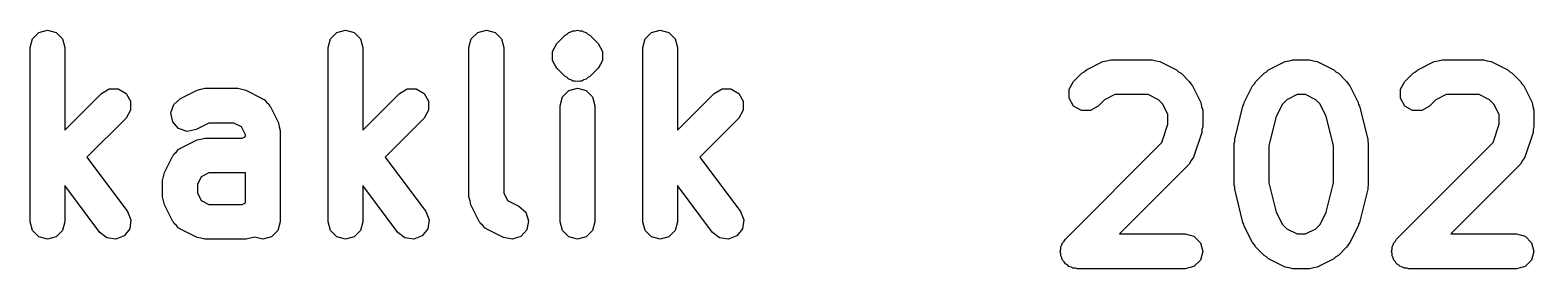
# Model space of a CAD drawing. Extents: x 0.24 to 2.53, y 0.26 to 1.7.
# Drawn here: x 1.5 to 2.011, y 0.257 to 0.338 of the extents above; entities that cross this region are included whole.
import ezdxf

# ---------------------------------------------------------------- set-up
doc = ezdxf.new("R2010")
doc.units = 0
doc.header["$MEASUREMENT"] = 0
doc.layers.add('BLACK', color=7, linetype='CONTINUOUS')

msp = doc.modelspace()

# ---------------------------------------------------------------- linework, layer by layer
at = {"layer": 'BLACK', "linetype": 'CONTINUOUS'}
for p, q in [((1.50099, 0.335302), (1.50316, 0.337464)), ((1.50316, 0.337464), (1.50611, 0.338255)), ((1.50611, 0.338255), (1.50906, 0.337464)), ((1.50906, 0.337464), (1.51122, 0.335302)), ((1.60223, 0.335302), (1.60439, 0.337464)), ((1.60439, 0.337464), (1.60735, 0.338255)), ((1.60735, 0.338255), (1.6103, 0.337464)), ((1.6103, 0.337464), (1.61246, 0.335302)), ((1.65004, 0.335302), (1.6522, 0.337464)), ((1.6522, 0.337464), (1.65515, 0.338255)), ((1.65515, 0.338255), (1.6581, 0.337464)), ((1.6581, 0.337464), (1.66027, 0.335302)), ((1.68258, 0.336914), (1.68313, 0.337464)), ((1.68313, 0.337464), (1.68388, 0.337665)), ((1.68388, 0.337665), (1.68456, 0.338054)), ((1.68456, 0.338054), (1.68533, 0.338054)), ((1.68533, 0.338054), (1.68609, 0.338255)), ((1.68609, 0.338255), (1.68684, 0.338054)), ((1.68684, 0.338054), (1.68761, 0.338054)), ((1.68761, 0.338054), (1.68761, 0.338054)), ((1.68761, 0.338054), (1.68829, 0.337665)), ((1.68829, 0.337665), (1.68904, 0.337464)), ((1.68904, 0.337464), (1.68959, 0.336914)), ((1.70909, 0.335302), (1.71125, 0.337464)), ((1.71125, 0.337464), (1.71421, 0.338255)), ((1.71421, 0.338255), (1.71716, 0.337464)), ((1.71716, 0.337464), (1.71932, 0.335302)), ((1.5002, 0.332349), (1.50099, 0.335302)), ((1.5002, 0.273294), (1.5002, 0.332349)), ((1.51122, 0.335302), (1.51201, 0.332349)), ((1.51201, 0.332349), (1.51201, 0.304424)), ((1.60144, 0.332349), (1.60223, 0.335302)), ((1.60144, 0.273294), (1.60144, 0.332349)), ((1.61246, 0.335302), (1.61325, 0.332349)), ((1.61325, 0.332349), (1.61325, 0.304424)), ((1.64925, 0.332349), (1.65004, 0.335302)), ((1.64925, 0.281731), (1.64925, 0.332349)), ((1.66027, 0.335302), (1.66106, 0.332349)), ((1.66106, 0.332349), (1.66106, 0.283125)), ((1.67757, 0.331066), (1.6791, 0.333713)), ((1.6791, 0.333713), (1.68191, 0.336525)), ((1.68191, 0.336525), (1.68258, 0.336914)), ((1.68191, 0.336525), (1.68191, 0.336525)), ((1.68191, 0.336525), (1.68191, 0.336525)), ((1.68959, 0.336914), (1.69026, 0.336525)), ((1.69026, 0.336525), (1.69026, 0.336525)), ((1.69026, 0.336525), (1.69307, 0.333713)), ((1.69307, 0.333713), (1.6946, 0.331066)), ((1.7083, 0.332349), (1.70909, 0.335302)), ((1.7083, 0.273294), (1.7083, 0.332349)), ((1.71932, 0.335302), (1.72011, 0.332349)), ((1.72011, 0.332349), (1.72011, 0.304424)), ((1.67757, 0.328009), (1.67757, 0.331066)), ((1.67757, 0.331066), (1.67757, 0.331066)), ((1.67831, 0.326725), (1.67757, 0.328009)), ((1.6946, 0.328009), (1.69386, 0.326725)), ((1.6946, 0.331066), (1.6946, 0.331066)), ((1.6946, 0.331066), (1.6946, 0.328009)), ((1.85893, 0.324819), (1.86456, 0.327631)), ((1.86456, 0.327631), (1.86589, 0.327904)), ((1.86589, 0.327904), (1.8672, 0.328255)), ((1.8672, 0.328255), (1.88126, 0.328255)), ((1.88126, 0.328255), (1.88257, 0.327904)), ((1.88257, 0.327904), (1.8839, 0.327631)), ((1.8839, 0.327631), (1.88953, 0.324819)), ((1.9208, 0.324819), (1.92643, 0.327631)), ((1.92643, 0.327631), (1.92776, 0.327904)), ((1.92776, 0.327904), (1.92907, 0.328255)), ((1.92907, 0.328255), (1.93469, 0.328255)), ((1.93469, 0.328255), (1.936, 0.327904)), ((1.936, 0.327904), (1.93733, 0.327631)), ((1.93733, 0.327631), (1.94296, 0.324819)), ((1.97142, 0.324819), (1.97704, 0.327631)), ((1.97704, 0.327631), (1.97837, 0.327904)), ((1.97837, 0.327904), (1.97969, 0.328255)), ((1.97969, 0.328255), (1.99375, 0.328255)), ((1.99375, 0.328255), (1.99506, 0.327904)), ((1.99506, 0.327904), (1.99639, 0.327631)), ((1.99639, 0.327631), (2.00201, 0.324819)), ((1.6791, 0.325361), (1.67831, 0.326725)), ((1.68191, 0.322549), (1.6791, 0.325361)), ((1.68258, 0.32216), (1.68191, 0.322549)), ((1.68191, 0.322549), (1.68191, 0.322549)), ((1.68313, 0.321611), (1.68258, 0.32216)), ((1.68959, 0.32216), (1.68904, 0.321611)), ((1.69026, 0.322549), (1.68959, 0.32216)), ((1.69307, 0.325361), (1.69026, 0.322549)), ((1.69386, 0.326725), (1.69307, 0.325361)), ((1.69307, 0.325361), (1.69307, 0.325361)), ((1.85459, 0.320901), (1.8574, 0.323713)), ((1.8574, 0.323713), (1.85822, 0.324188)), ((1.85822, 0.324188), (1.85893, 0.324819)), ((1.88953, 0.324819), (1.89024, 0.324188)), ((1.89024, 0.324188), (1.89106, 0.323713)), ((1.89106, 0.323713), (1.89387, 0.320901)), ((1.91645, 0.320901), (1.91927, 0.323713)), ((1.91927, 0.323713), (1.92009, 0.324188)), ((1.92009, 0.324188), (1.9208, 0.324819)), ((1.94296, 0.324819), (1.94367, 0.324188)), ((1.94367, 0.324188), (1.94449, 0.323713)), ((1.94449, 0.323713), (1.9473, 0.320901)), ((1.96707, 0.320901), (1.96988, 0.323713)), ((1.96988, 0.323713), (1.97071, 0.324188)), ((1.97071, 0.324188), (1.97142, 0.324819)), ((2.00201, 0.324819), (2.00272, 0.324188)), ((2.00272, 0.324188), (2.00355, 0.323713)), ((2.00355, 0.323713), (2.00636, 0.320901)), ((1.51201, 0.304424), (1.52443, 0.31684)), ((1.52443, 0.31684), (1.52708, 0.318369)), ((1.52708, 0.318369), (1.53013, 0.318369)), ((1.53013, 0.318369), (1.53278, 0.31684)), ((1.53278, 0.31684), (1.53431, 0.314193)), ((1.55127, 0.315134), (1.5569, 0.317946)), ((1.5569, 0.317946), (1.55823, 0.318218)), ((1.55823, 0.318218), (1.55954, 0.31857)), ((1.55954, 0.31857), (1.57079, 0.31857)), ((1.57079, 0.31857), (1.5721, 0.318218)), ((1.5721, 0.318218), (1.57343, 0.317946)), ((1.57343, 0.317946), (1.57905, 0.315134)), ((1.61325, 0.304424), (1.62567, 0.31684)), ((1.62567, 0.31684), (1.62831, 0.318369)), ((1.62831, 0.318369), (1.63137, 0.318369)), ((1.63137, 0.318369), (1.63402, 0.31684)), ((1.63402, 0.31684), (1.63555, 0.314193)), ((1.68097, 0.315617), (1.68313, 0.317779)), ((1.68388, 0.321409), (1.68313, 0.321611)), ((1.68313, 0.317779), (1.68609, 0.31857)), ((1.68456, 0.321021), (1.68388, 0.321409)), ((1.68533, 0.321021), (1.68456, 0.321021)), ((1.68456, 0.321021), (1.68456, 0.321021)), ((1.68609, 0.320819), (1.68533, 0.321021)), ((1.68684, 0.321021), (1.68609, 0.320819)), ((1.68609, 0.31857), (1.68904, 0.317779)), ((1.68761, 0.321021), (1.68684, 0.321021)), ((1.68829, 0.321409), (1.68761, 0.321021)), ((1.68904, 0.321611), (1.68829, 0.321409)), ((1.68904, 0.317779), (1.6912, 0.315617)), ((1.72011, 0.304424), (1.73253, 0.31684)), ((1.73253, 0.31684), (1.73518, 0.318369)), ((1.73518, 0.318369), (1.73823, 0.318369)), ((1.73823, 0.318369), (1.74088, 0.31684)), ((1.74088, 0.31684), (1.74241, 0.314193)), ((1.85306, 0.318253), (1.85459, 0.320901)), ((1.85306, 0.315197), (1.85306, 0.318253)), ((1.89387, 0.320901), (1.89435, 0.320077)), ((1.89435, 0.320077), (1.89498, 0.319366)), ((1.89498, 0.319366), (1.89779, 0.313742)), ((1.91254, 0.313742), (1.91535, 0.319366)), ((1.91535, 0.319366), (1.91598, 0.320077)), ((1.91598, 0.320077), (1.91645, 0.320901)), ((1.9473, 0.320901), (1.94778, 0.320077)), ((1.94778, 0.320077), (1.94841, 0.319366)), ((1.94841, 0.319366), (1.95122, 0.313742)), ((1.96554, 0.318253), (1.96707, 0.320901)), ((1.96554, 0.315197), (1.96554, 0.318253)), ((2.00636, 0.320901), (2.00683, 0.320077)), ((2.00683, 0.320077), (2.00746, 0.319366)), ((2.00746, 0.319366), (2.01028, 0.313742)), ((1.53431, 0.314193), (1.53431, 0.311136)), ((1.54802, 0.310206), (1.54899, 0.313106)), ((1.54899, 0.313106), (1.55127, 0.315134)), ((1.57905, 0.315134), (1.57932, 0.314895)), ((1.57932, 0.314895), (1.57967, 0.31478)), ((1.57967, 0.31478), (1.58045, 0.313893)), ((1.58045, 0.313893), (1.58134, 0.313106)), ((1.58134, 0.313106), (1.58145, 0.312763)), ((1.58145, 0.312763), (1.58169, 0.312493)), ((1.58169, 0.312493), (1.58451, 0.306869)), ((1.63555, 0.314193), (1.63555, 0.311136)), ((1.68018, 0.312664), (1.68097, 0.315617)), ((1.68018, 0.273294), (1.68018, 0.312664)), ((1.6912, 0.315617), (1.69199, 0.312664)), ((1.69199, 0.312664), (1.69199, 0.273294)), ((1.74241, 0.314193), (1.74241, 0.311136)), ((1.85459, 0.312549), (1.85306, 0.315197)), ((1.85723, 0.311021), (1.85459, 0.312549)), ((1.86294, 0.312549), (1.86029, 0.311021)), ((1.86507, 0.314684), (1.86294, 0.312549)), ((1.86859, 0.316444), (1.86507, 0.314684)), ((1.87987, 0.316444), (1.86859, 0.316444)), ((1.88339, 0.314684), (1.87987, 0.316444)), ((1.88484, 0.313227), (1.88339, 0.314684)), ((1.8866, 0.309707), (1.88484, 0.313227)), ((1.89779, 0.313742), (1.89806, 0.312412)), ((1.89806, 0.312412), (1.89841, 0.311101)), ((1.90928, 0.301284), (1.91209, 0.312533)), ((1.91209, 0.312533), (1.9124, 0.313103)), ((1.9124, 0.313103), (1.91254, 0.313742)), ((1.92548, 0.313227), (1.92339, 0.309039)), ((1.92694, 0.314684), (1.92548, 0.313227)), ((1.93046, 0.316444), (1.92694, 0.314684)), ((1.9333, 0.316444), (1.93046, 0.316444)), ((1.93682, 0.314684), (1.9333, 0.316444)), ((1.93827, 0.313227), (1.93682, 0.314684)), ((1.94037, 0.309039), (1.93827, 0.313227)), ((1.95122, 0.313742), (1.95135, 0.313103)), ((1.95135, 0.313103), (1.95167, 0.312533)), ((1.95167, 0.312533), (1.95448, 0.301284)), ((1.96707, 0.312549), (1.96554, 0.315197)), ((1.96972, 0.311021), (1.96707, 0.312549)), ((1.97542, 0.312549), (1.97278, 0.311021)), ((1.97756, 0.314684), (1.97542, 0.312549)), ((1.98108, 0.316444), (1.97756, 0.314684)), ((1.99235, 0.316444), (1.98108, 0.316444)), ((1.99587, 0.314684), (1.99235, 0.316444)), ((1.99733, 0.313227), (1.99587, 0.314684)), ((1.99909, 0.309707), (1.99733, 0.313227)), ((2.01028, 0.313742), (2.01055, 0.312412)), ((2.01055, 0.312412), (2.0109, 0.311101)), ((1.53278, 0.308488), (1.51953, 0.295237)), ((1.53431, 0.311136), (1.53278, 0.308488)), ((1.54863, 0.307211), (1.54802, 0.310206)), ((1.55066, 0.304924), (1.54863, 0.307211)), ((1.56093, 0.306759), (1.55656, 0.30457)), ((1.56939, 0.306759), (1.56093, 0.306759)), ((1.57201, 0.30545), (1.56939, 0.306759)), ((1.58451, 0.306869), (1.58478, 0.305539)), ((1.63402, 0.308488), (1.62077, 0.295237)), ((1.63555, 0.311136), (1.63402, 0.308488)), ((1.74088, 0.308488), (1.72763, 0.295237)), ((1.74241, 0.311136), (1.74088, 0.308488)), ((1.86029, 0.311021), (1.85723, 0.311021)), ((1.88453, 0.30023), (1.8866, 0.306435)), ((1.8866, 0.306435), (1.8866, 0.309707)), ((1.89841, 0.311101), (1.89841, 0.305476)), ((1.92339, 0.309039), (1.92091, 0.299125)), ((1.94285, 0.299125), (1.94037, 0.309039)), ((1.97278, 0.311021), (1.96972, 0.311021)), ((1.99702, 0.30023), (1.99909, 0.306435)), ((1.99909, 0.306435), (1.99909, 0.309707)), ((2.0109, 0.311101), (2.0109, 0.305476)), ((1.55356, 0.303957), (1.55066, 0.304924)), ((1.55656, 0.30457), (1.55356, 0.303957)), ((1.5569, 0.301073), (1.55823, 0.301346)), ((1.55823, 0.301346), (1.55954, 0.301697)), ((1.55954, 0.301697), (1.57221, 0.301697)), ((1.57332, 0.302834), (1.57201, 0.30545)), ((1.57221, 0.301697), (1.57332, 0.302253)), ((1.57332, 0.302253), (1.57332, 0.302834)), ((1.58478, 0.305539), (1.58513, 0.304228)), ((1.58513, 0.304228), (1.58513, 0.273294)), ((1.89811, 0.303609), (1.8953, 0.295172)), ((1.89817, 0.304558), (1.89811, 0.303609)), ((1.89841, 0.305476), (1.89817, 0.304558)), ((2.0106, 0.303609), (2.00778, 0.295172)), ((2.01065, 0.304558), (2.0106, 0.303609)), ((2.0109, 0.305476), (2.01065, 0.304558)), ((1.54887, 0.295891), (1.54899, 0.296233)), ((1.54899, 0.296233), (1.54987, 0.29702)), ((1.54987, 0.29702), (1.55066, 0.297907)), ((1.55066, 0.297907), (1.551, 0.298022)), ((1.551, 0.298022), (1.55127, 0.298261)), ((1.55127, 0.298261), (1.5569, 0.301073)), ((1.85177, 0.26747), (1.88453, 0.30023)), ((1.9091, 0.299852), (1.90929, 0.300556)), ((1.9091, 0.285791), (1.9091, 0.299852)), ((1.90929, 0.300556), (1.90928, 0.301284)), ((1.92091, 0.299125), (1.92091, 0.286518)), ((1.94285, 0.286518), (1.94285, 0.299125)), ((1.95448, 0.301284), (1.95447, 0.300556)), ((1.95447, 0.300556), (1.95466, 0.299852)), ((1.95466, 0.299852), (1.95466, 0.285791)), ((1.96426, 0.26747), (1.99702, 0.30023)), ((1.51953, 0.295237), (1.53333, 0.276837)), ((1.54582, 0.289996), (1.54863, 0.29562)), ((1.54863, 0.29562), (1.54887, 0.295891)), ((1.62077, 0.295237), (1.63457, 0.276837)), ((1.72763, 0.295237), (1.74143, 0.276837)), ((1.89387, 0.292864), (1.87021, 0.2692)), ((1.89455, 0.29404), (1.89387, 0.292864)), ((1.8953, 0.295172), (1.89455, 0.29404)), ((2.00636, 0.292864), (1.98269, 0.2692)), ((2.00704, 0.29404), (2.00636, 0.292864)), ((2.00778, 0.295172), (2.00704, 0.29404)), ((1.5452, 0.287355), (1.54555, 0.288666)), ((1.5452, 0.281731), (1.5452, 0.287355)), ((1.54555, 0.288666), (1.54582, 0.289996)), ((1.55832, 0.288578), (1.55701, 0.285961)), ((1.56093, 0.289886), (1.55832, 0.288578)), ((1.57332, 0.289886), (1.56093, 0.289886)), ((1.57332, 0.279756), (1.57332, 0.289886)), ((1.92091, 0.286518), (1.92339, 0.276604)), ((1.94037, 0.276604), (1.94285, 0.286518)), ((1.52388, 0.269751), (1.51201, 0.285574)), ((1.51201, 0.285574), (1.51201, 0.273294)), ((1.54555, 0.280419), (1.5452, 0.281731)), ((1.55701, 0.285961), (1.55701, 0.283125)), ((1.55701, 0.283125), (1.55832, 0.280508)), ((1.62512, 0.269751), (1.61325, 0.285574)), ((1.61325, 0.285574), (1.61325, 0.273294)), ((1.6496, 0.28042), (1.64925, 0.281731)), ((1.66106, 0.283125), (1.66237, 0.280508)), ((1.73198, 0.269751), (1.72011, 0.285574)), ((1.72011, 0.285574), (1.72011, 0.273294)), ((1.90929, 0.285088), (1.9091, 0.285791)), ((1.90928, 0.284359), (1.90929, 0.285088)), ((1.91209, 0.27311), (1.90928, 0.284359)), ((1.95448, 0.284359), (1.95167, 0.27311)), ((1.95466, 0.285791), (1.95447, 0.285088)), ((1.95447, 0.285088), (1.95448, 0.284359)), ((1.53333, 0.276837), (1.53447, 0.274001)), ((1.54582, 0.27909), (1.54555, 0.280419)), ((1.54863, 0.273465), (1.54582, 0.27909)), ((1.55832, 0.280508), (1.56093, 0.2792)), ((1.56093, 0.2792), (1.57221, 0.2792)), ((1.57221, 0.2792), (1.57332, 0.279756)), ((1.63457, 0.276837), (1.63571, 0.274001)), ((1.64987, 0.27909), (1.6496, 0.28042)), ((1.65268, 0.273465), (1.64987, 0.27909)), ((1.66237, 0.280508), (1.66623, 0.278576)), ((1.66623, 0.278576), (1.66852, 0.276548)), ((1.66852, 0.276548), (1.66948, 0.273648)), ((1.74143, 0.276837), (1.74257, 0.274001)), ((1.92339, 0.276604), (1.92548, 0.272417)), ((1.93827, 0.272417), (1.94037, 0.276604)), ((1.50099, 0.270341), (1.5002, 0.273294)), ((1.51201, 0.273294), (1.51122, 0.270341)), ((1.53404, 0.270974), (1.53215, 0.26857)), ((1.53447, 0.274001), (1.53404, 0.270974)), ((1.54887, 0.273195), (1.54863, 0.273465)), ((1.54899, 0.272852), (1.54887, 0.273195)), ((1.54987, 0.272066), (1.54899, 0.272852)), ((1.55066, 0.271178), (1.54987, 0.272066)), ((1.551, 0.271064), (1.55066, 0.271178)), ((1.55127, 0.270824), (1.551, 0.271064)), ((1.5569, 0.268012), (1.55127, 0.270824)), ((1.58513, 0.273294), (1.58434, 0.270341)), ((1.60223, 0.270341), (1.60144, 0.273294)), ((1.61325, 0.273294), (1.61246, 0.270341)), ((1.63527, 0.270974), (1.63339, 0.26857)), ((1.63571, 0.274001), (1.63527, 0.270974)), ((1.65292, 0.273195), (1.65268, 0.273465)), ((1.65304, 0.272852), (1.65292, 0.273195)), ((1.65392, 0.272066), (1.65304, 0.272852)), ((1.65471, 0.271178), (1.65392, 0.272066)), ((1.65505, 0.271064), (1.65471, 0.271178)), ((1.65532, 0.270824), (1.65505, 0.271064)), ((1.66095, 0.268012), (1.65532, 0.270824)), ((1.66948, 0.273648), (1.66887, 0.270653)), ((1.68097, 0.270341), (1.68018, 0.273294)), ((1.69199, 0.273294), (1.6912, 0.270341)), ((1.70909, 0.270341), (1.7083, 0.273294)), ((1.72011, 0.273294), (1.71932, 0.270341)), ((1.74213, 0.270974), (1.74025, 0.26857)), ((1.74257, 0.274001), (1.74213, 0.270974)), ((1.9124, 0.272541), (1.91209, 0.27311)), ((1.91254, 0.271902), (1.9124, 0.272541)), ((1.91535, 0.266277), (1.91254, 0.271902)), ((1.92548, 0.272417), (1.92694, 0.27096)), ((1.92694, 0.27096), (1.93046, 0.2692)), ((1.9333, 0.2692), (1.93682, 0.27096)), ((1.93682, 0.27096), (1.93827, 0.272417)), ((1.95122, 0.271902), (1.94841, 0.266277)), ((1.95135, 0.27254), (1.95122, 0.271902)), ((1.95167, 0.27311), (1.95135, 0.27254)), ((1.50316, 0.26818), (1.50099, 0.270341)), ((1.50611, 0.267389), (1.50316, 0.26818)), ((1.50906, 0.26818), (1.50611, 0.267389)), ((1.51122, 0.270341), (1.50906, 0.26818)), ((1.52629, 0.267863), (1.52388, 0.269751)), ((1.52931, 0.267431), (1.52629, 0.267863)), ((1.53215, 0.26857), (1.52931, 0.267431)), ((1.55823, 0.26774), (1.5569, 0.268012)), ((1.55954, 0.267389), (1.55823, 0.26774)), ((1.5736, 0.267389), (1.55954, 0.267389)), ((1.57491, 0.26774), (1.5736, 0.267389)), ((1.57624, 0.268012), (1.57491, 0.26774)), ((1.57647, 0.268127), (1.57624, 0.268012)), ((1.57922, 0.267389), (1.57647, 0.268127)), ((1.58218, 0.26818), (1.57922, 0.267389)), ((1.58434, 0.270341), (1.58218, 0.26818)), ((1.60439, 0.26818), (1.60223, 0.270341)), ((1.60735, 0.267389), (1.60439, 0.26818)), ((1.6103, 0.26818), (1.60735, 0.267389)), ((1.61246, 0.270341), (1.6103, 0.26818)), ((1.62752, 0.267863), (1.62512, 0.269751)), ((1.63055, 0.267431), (1.62752, 0.267863)), ((1.63339, 0.26857), (1.63055, 0.267431)), ((1.66394, 0.267399), (1.66095, 0.268012)), ((1.66684, 0.268366), (1.66394, 0.267399)), ((1.66887, 0.270653), (1.66684, 0.268366)), ((1.68313, 0.26818), (1.68097, 0.270341)), ((1.68609, 0.267389), (1.68313, 0.26818)), ((1.68904, 0.26818), (1.68609, 0.267389)), ((1.6912, 0.270341), (1.68904, 0.26818)), ((1.71125, 0.26818), (1.70909, 0.270341)), ((1.71421, 0.267389), (1.71125, 0.26818)), ((1.71716, 0.26818), (1.71421, 0.267389)), ((1.71932, 0.270341), (1.71716, 0.26818)), ((1.73438, 0.267863), (1.73198, 0.269751)), ((1.73741, 0.267431), (1.73438, 0.267863)), ((1.74025, 0.26857), (1.73741, 0.267431)), ((1.85063, 0.265496), (1.85084, 0.266247)), ((1.85084, 0.266247), (1.85139, 0.266797)), ((1.85139, 0.266797), (1.85177, 0.26747)), ((1.87021, 0.2692), (1.89251, 0.2692)), ((1.89251, 0.2692), (1.89546, 0.268409)), ((1.89546, 0.268409), (1.89762, 0.266247)), ((1.89762, 0.266247), (1.89841, 0.263294)), ((1.91598, 0.265566), (1.91535, 0.266277)), ((1.91645, 0.264743), (1.91598, 0.265566)), ((1.93046, 0.2692), (1.9333, 0.2692)), ((1.94778, 0.265566), (1.9473, 0.264743)), ((1.94841, 0.266277), (1.94778, 0.265566)), ((1.96312, 0.265496), (1.96332, 0.266247)), ((1.96332, 0.266247), (1.96387, 0.266797)), ((1.96387, 0.266797), (1.96426, 0.26747)), ((1.98269, 0.2692), (2.00499, 0.2692)), ((2.00499, 0.2692), (2.00795, 0.268409)), ((2.00795, 0.268409), (2.01011, 0.266247)), ((2.01011, 0.266247), (2.0109, 0.263294)), ((1.85004, 0.263294), (1.85025, 0.264045)), ((1.85025, 0.262543), (1.85004, 0.263294)), ((1.85025, 0.264823), (1.85063, 0.265496)), ((1.85025, 0.264045), (1.85025, 0.264823)), ((1.85025, 0.261766), (1.85025, 0.262543)), ((1.85063, 0.261092), (1.85025, 0.261766)), ((1.85084, 0.260341), (1.85063, 0.261092)), ((1.89841, 0.263294), (1.89762, 0.260341)), ((1.91927, 0.26193), (1.91645, 0.264743)), ((1.92009, 0.261455), (1.91927, 0.26193)), ((1.9208, 0.260824), (1.92009, 0.261455)), ((1.92643, 0.258012), (1.9208, 0.260824)), ((1.94296, 0.260824), (1.93733, 0.258012)), ((1.94367, 0.261455), (1.94296, 0.260824)), ((1.94449, 0.26193), (1.94367, 0.261455)), ((1.9473, 0.264743), (1.94449, 0.26193)), ((1.96253, 0.263294), (1.96273, 0.264045)), ((1.96273, 0.262543), (1.96253, 0.263294)), ((1.96273, 0.264823), (1.96312, 0.265496)), ((1.96273, 0.264045), (1.96273, 0.264823)), ((1.96273, 0.261766), (1.96273, 0.262543)), ((1.96312, 0.261092), (1.96273, 0.261766)), ((1.96332, 0.260341), (1.96312, 0.261092)), ((2.0109, 0.263294), (2.01011, 0.260341)), ((1.85139, 0.259792), (1.85084, 0.260341)), ((1.85177, 0.259118), (1.85139, 0.259792)), ((1.85245, 0.25873), (1.85177, 0.259118)), ((1.853, 0.25818), (1.85245, 0.25873)), ((1.85375, 0.257979), (1.853, 0.25818)), ((1.85442, 0.25759), (1.85375, 0.257979)), ((1.8552, 0.25759), (1.85442, 0.25759)), ((1.85595, 0.257389), (1.8552, 0.25759)), ((1.89251, 0.257389), (1.85595, 0.257389)), ((1.89546, 0.25818), (1.89251, 0.257389)), ((1.89762, 0.260341), (1.89546, 0.25818)), ((1.92776, 0.25774), (1.92643, 0.258012)), ((1.92907, 0.257389), (1.92776, 0.25774)), ((1.93469, 0.257389), (1.92907, 0.257389)), ((1.936, 0.25774), (1.93469, 0.257389)), ((1.93733, 0.258012), (1.936, 0.25774)), ((1.96387, 0.259792), (1.96332, 0.260341)), ((1.96426, 0.259118), (1.96387, 0.259792)), ((1.96493, 0.25873), (1.96426, 0.259118)), ((1.96548, 0.25818), (1.96493, 0.25873)), ((1.96623, 0.257979), (1.96548, 0.25818)), ((1.96691, 0.25759), (1.96623, 0.257979)), ((1.96769, 0.25759), (1.96691, 0.25759)), ((1.96844, 0.257389), (1.96769, 0.25759)), ((2.00499, 0.257389), (1.96844, 0.257389)), ((2.00795, 0.25818), (2.00499, 0.257389)), ((2.01011, 0.260341), (2.00795, 0.25818))]:
    msp.add_line(p, q, dxfattribs=at)

doc.saveas('drawing.dxf')
